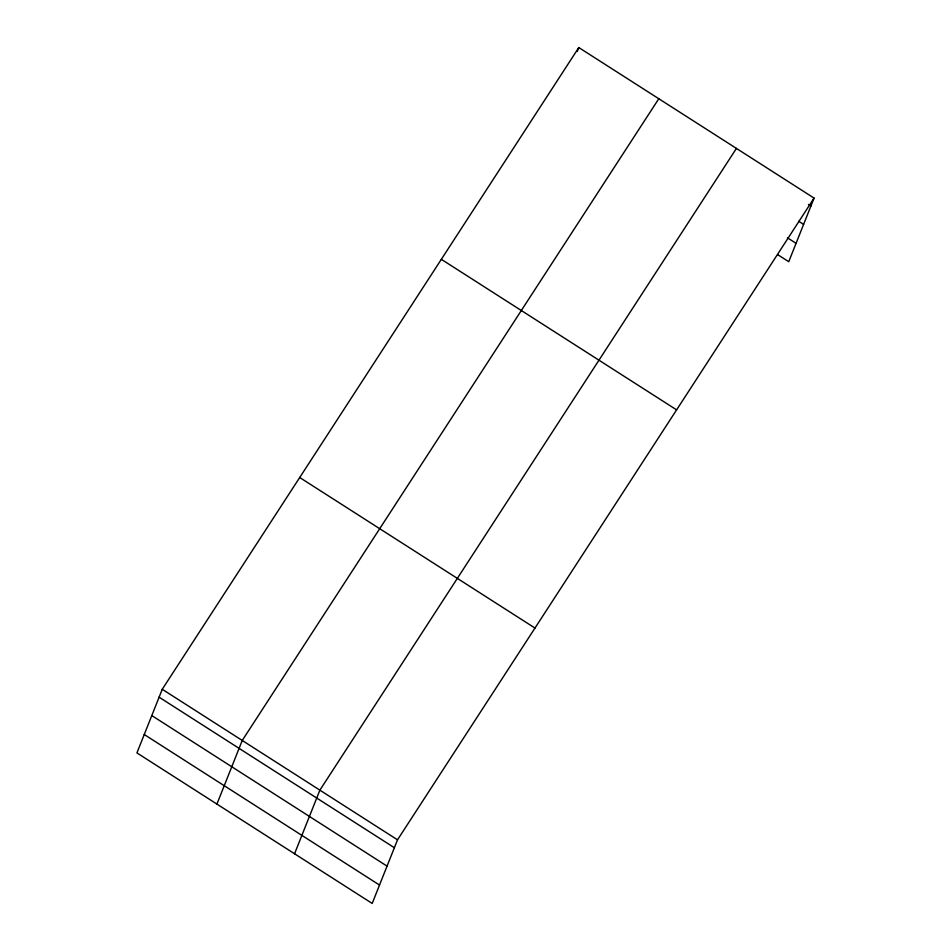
<?xml version="1.0" encoding="UTF-8"?>
<svg xmlns="http://www.w3.org/2000/svg" width="951" height="951" viewBox="0 0 951 951"><rect width="100%" height="100%" fill="white"/><g stroke="black" fill="none" stroke-linecap="round" stroke-linejoin="round"><path stroke-width="1.43" d="M162.252 689.285L136.932 752.907L372.198 903.45L397.518 839.828L814.068 198.093L578.802 47.55L162.252 689.285L397.518 839.828M216.923 804.082L242.243 740.472L658.793 98.738M577.233 51.497L578.802 47.55M294.56 853.772L319.881 790.15L736.431 148.415M814.068 198.093L788.748 261.715L777.656 254.618M808.457 204.417L810.93 205.998M798.674 221.226L803.607 224.388M787.44 237.809L796.07 243.325M441.335 259.326L676.601 409.869M299.708 477.509L534.985 628.064M159.102 697.178L394.368 847.733M151.791 715.568L387.057 866.123M144.243 734.517L379.52 885.06"/></g></svg>
